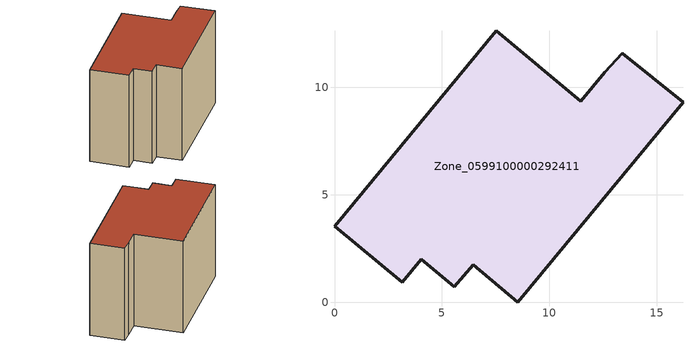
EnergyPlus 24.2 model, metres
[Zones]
Zone_0599100000292411
 floor ground (C_G): 11.46,9.36 12.58,10.71 13.39,11.6 16.21,9.3 8.52,0 6.45,1.75 5.58,0.72 4.04,2.01 3.15,0.93 0,3.55 7.52,12.64 z0
 wall outside (C_F): 12.58,10.71 11.46,9.36 7.52,12.64 0,3.55 3.15,0.93 4.04,2.01 5.58,0.72 6.45,1.75 8.52,0 16.21,9.3 13.39,11.6 12.58,10.71 z0:10.56
 roof outside (C_R): 8.52,0 16.21,9.3 13.39,11.6 12.58,10.71 11.46,9.36 7.52,12.64 0,3.55 3.15,0.93 4.04,2.01 5.58,0.72 6.45,1.75 z10.56
[BUILDING]
Pand.0599100000292411: North Axis=0; Terrain=City; Loads Convergence Tolerance Value=0.04; Temperature Convergence Tolerance Value=0.4; Solar Distribution=FullExterior; Maximum Number of Warmup Days=25; Minimum Number of Warmup Days=1
[Site:Location]
Rotterdam.The.Hague.AP_ZH_NLD Design_Conditions: Latitude=51.96; Longitude=4.45; Time Zone=1; Elevation=-4.5
[SITE:GROUNDTEMPERATURE:BUILDINGSURFACE]
18, 18, 18, 18, 18, 18, 18, 18, 18, 18, 18, 18
[MATERIAL] Thermal Absorptance=0.9; Solar Absorptance=0.7; Visible Absorptance=0.7
Name | Roughness | Thickness | Conductivity | Density | Specific Heat
G.TC.1946 | MediumSmooth | 0.15 | 1 | 540 | 1210
F.TC.1946 | Rough | 0.3 | 0.857143 | 1920 | 840
R.TC.1946 | MediumRough | 0.2 | 0.909091 | 1500 | 1000
[CONSTRUCTION]
C_G: G.TC.1946
C_F: F.TC.1946
C_R: R.TC.1946
[ZONE]
Zone_0599100000292411: Type=1; Multiplier=1; Ceiling Height=Autocalculate; Volume=Autocalculate; Floor Area=autocalculate; Part of Total Floor Area=Yes
[ZONEINFILTRATION:DESIGNFLOWRATE]
Infil_Zone_0599100000292411: Zone or ZoneList or Space or SpaceList=Zone_0599100000292411; Schedule=AlwaysOn; Design Flow Rate Calculation Method=Flow/Area; Flow Rate per Floor Area=0.003; Constant Term Coefficient=1; Temperature Term Coefficient=0; Velocity Term Coefficient=0; Velocity Squared Term Coefficient=0
[HVACTEMPLATE:ZONE:IDEALLOADSAIRSYSTEM]
Zone_0599100000292411: Maximum Heating Supply Air Temperature=50; Minimum Cooling Supply Air Temperature=13; Maximum Heating Supply Air Humidity Ratio=0.0156; Minimum Cooling Supply Air Humidity Ratio=0.0077; Heating Limit=NoLimit; Cooling Limit=NoLimit; Dehumidification Control Type=ConstantSensibleHeatRatio; Cooling Sensible Heat Ratio=0.7; Dehumidification Setpoint=60; Humidification Control Type=None; Humidification Setpoint=30; Outdoor Air Method=None; Outdoor Air Flow Rate per Person=0.00944; Outdoor Air Flow Rate per Zone Floor Area=0; Outdoor Air Flow Rate per Zone=0; Demand Controlled Ventilation Type=None; Outdoor Air Economizer Type=NoEconomizer; Heat Recovery Type=None; Sensible Heat Recovery Effectiveness=0.7; Latent Heat Recovery Effectiveness=0.65
[ZONECONTROL:THERMOSTAT]
ThermostatControl_Zone_0599100000292411: Zone or ZoneList=Zone_0599100000292411; Control Type Schedule=DualSetpointControlType; Control 1=Thermostat_Zone_0599100000292411; Temperature Difference Between Cutout And Setpoint=0
[THERMOSTATSETPOINT:DUALSETPOINT]
Thermostat_Zone_0599100000292411: Heating Setpoint Temperature Schedule=HeatingSetpoint_Zone_0599100000292411; Cooling Setpoint Temperature Schedule=CoolingSetpoint_Zone_0599100000292411
[SCHEDULE:COMPACT]
HeatingSetpoint_Zone_0599100000292411: Through: 12/31, For: AllDays, Until: 24:00, 21
CoolingSetpoint_Zone_0599100000292411: Through: 12/31, For: AllDays, Until: 24:00, 24
DualSetpointControlType: Through: 12/31, For: AllDays, Until: 24:00, 4
AlwaysOn: Through: 12/31, For: AllDays, Until: 24:00, 1
